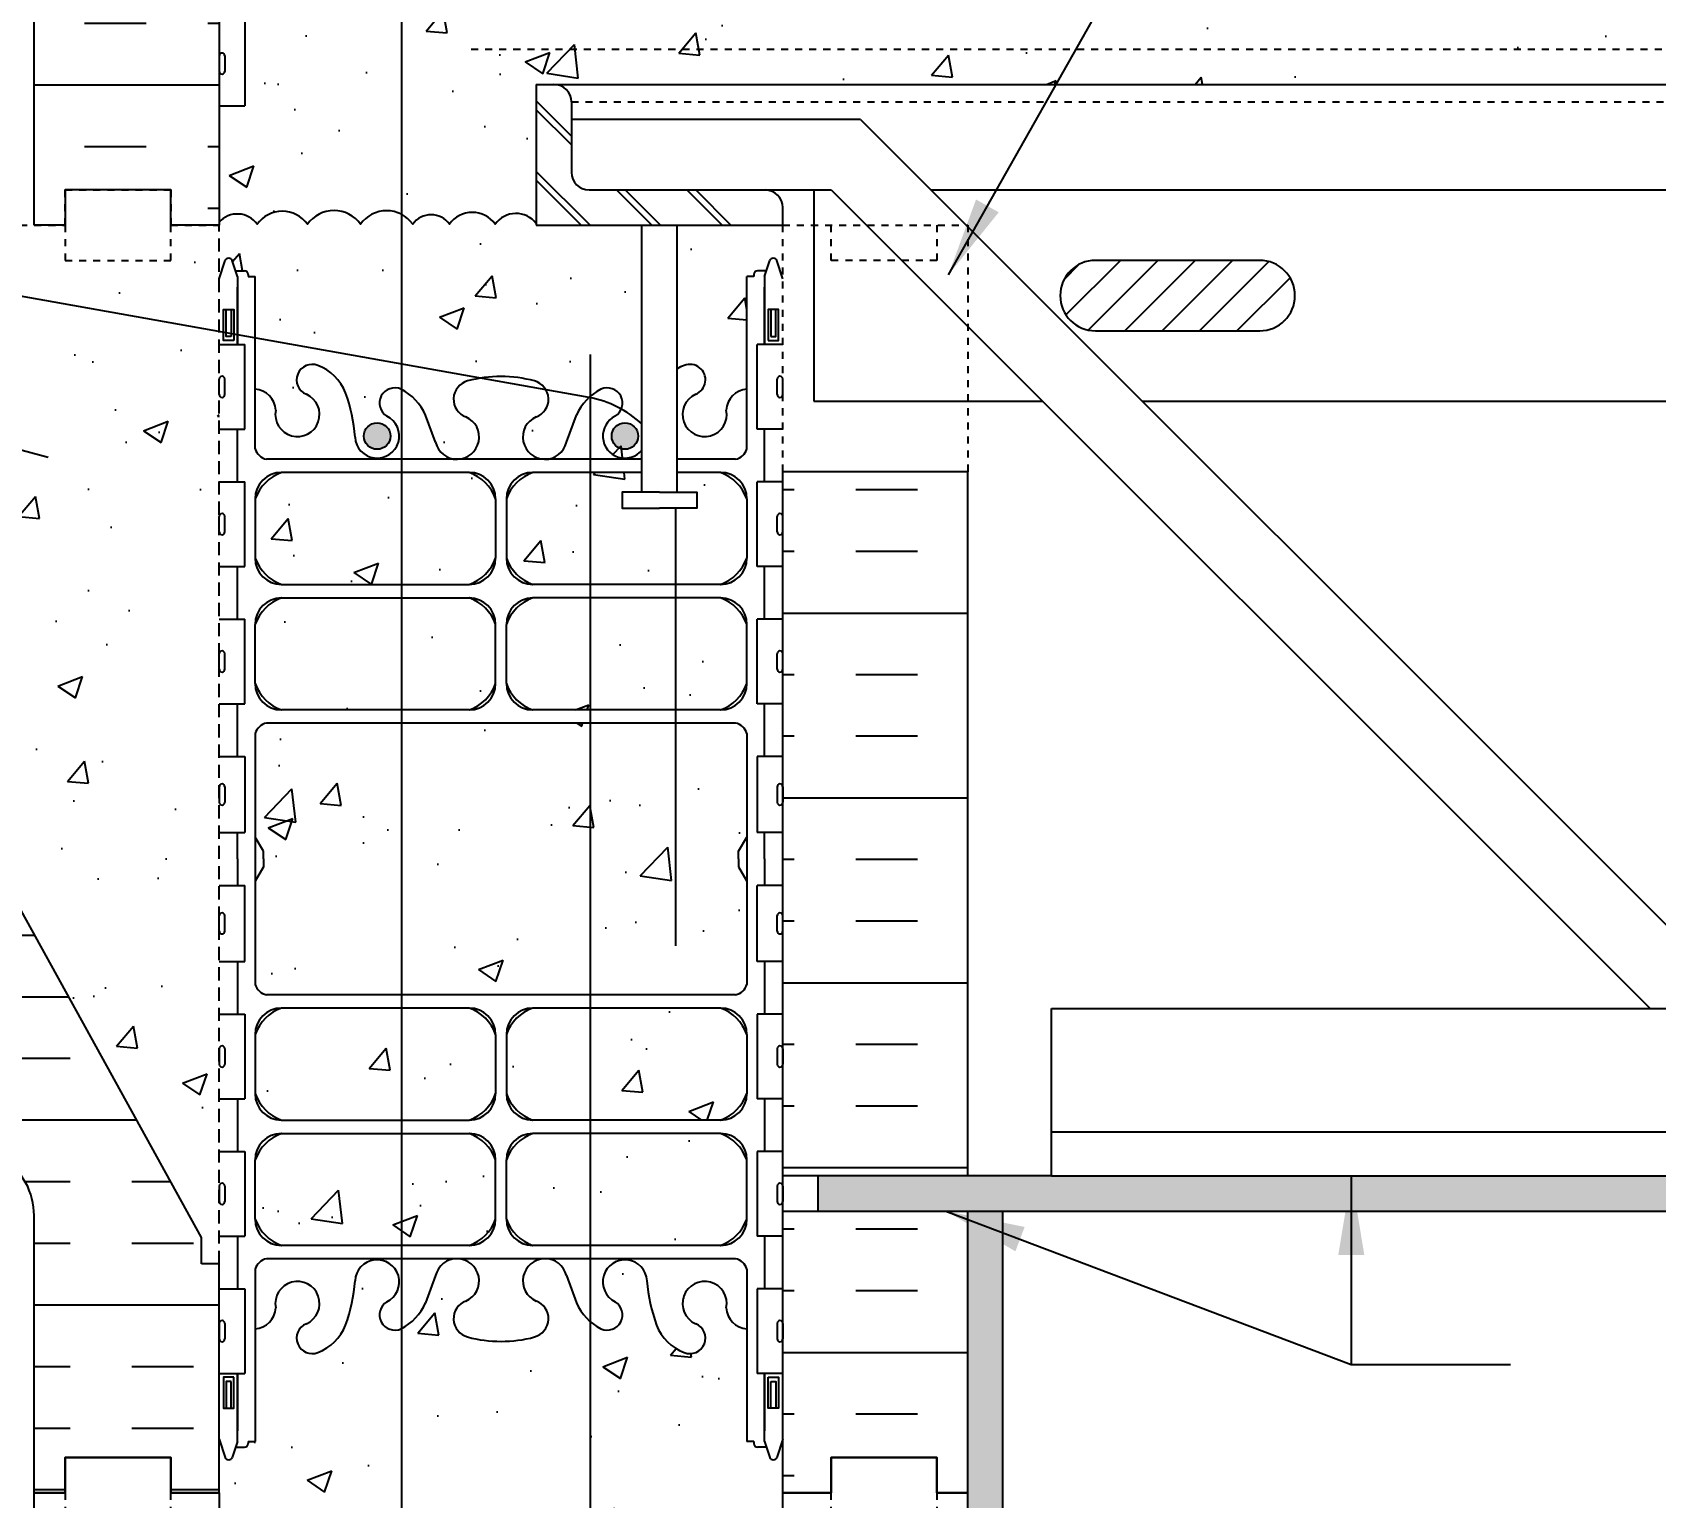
# Model space of a CAD drawing. Header units: inches. Extents: x 56 to 180, y 59 to 150.
# Drawn here: x 140.89 to 163.93, y 103.27 to 124.08 of the extents above; entities that cross this region are included whole.
import ezdxf

# ---------------------------------------------------------------- set-up
doc = ezdxf.new("R2010")
doc.units = ezdxf.units.IN
doc.header["$LTSCALE"] = 0.5
doc.header["$MEASUREMENT"] = 0
doc.linetypes.add('DASHED2', pattern=[0.375, 0.25, -0.125])
doc.linetypes.add('HIDDEN2', pattern=[0.1875, 0.125, -0.0625])
for name, color, linetype in [('HATCH', 12, 'Continuous'), ('Hidden2', 12, 'HIDDEN2'), ('line25', 2, 'Continuous'), ('LINE3', 3, 'Continuous'), ('LINE50', 5, 'Continuous'), ('LINE9', 9, 'Continuous'), ('TEXT', 4, 'Continuous'), ('Web_Edge', 9, 'Continuous')]:
    doc.layers.add(name, color=color, linetype=linetype)
doc.styles.add('DIM', font='romans.shx', dxfattribs={"width": 0.7})
doc.styles.add('ROMANS', font='romans.shx', dxfattribs={"height": 0.75})
doc.dimstyles.new('ext_12', dxfattribs={"dimscale": 12, "dimtxt": 0.09375, "dimasz": 0.09375, "dimexe": 0.09375, "dimexo": 0.0625, "dimgap": 0.0625, "dimtad": 1, "dimdec": 1, "dimzin": 3, "dimdsep": 46, "dimlunit": 4, "dimtxsty": 'DIM', "dimcen": 0.09, "dimdle": 0.09375, "dimclrt": 4, "dimadec": 0, "dimazin": 0, "dimtfac": 1, "dimtdec": 1, "dimtmove": 2, "dimatfit": 3, "dimfxl": 1, "dimfrac": 2, "dimtolj": 1, "dimtzin": 0, "dimarcsym": 0})

msp = doc.modelspace()

# ---------------------------------------------------------------- hatches: boundary and pattern name
at = {"layer": 'HATCH'}
h = msp.add_hatch(dxfattribs=at)
h.set_pattern_fill('AR-CONC', color=256, scale=0.5)
edge = h.paths.add_edge_path()
edge.add_line((151.538, 148.34), (146.413, 148.34))
edge.add_line((146.413, 148.34), (145.413, 149.34))
edge.add_line((145.413, 149.34), (145.413, 147.34))
edge.add_line((145.413, 147.34), (144.413, 148.34))
edge.add_line((144.413, 148.34), (143.538, 148.34))
edge.add_line((143.538, 148.34), (143.538, 145.568))
edge.add_arc((143.884, 145.929), 0.5, 226.2109, 246.4218)
edge.add_line((143.684, 145.47), (143.774, 145.47))
edge.add_line((143.774, 145.47), (143.774, 145.429))
edge.add_arc((143.634, 145.221), 0.25, 0, 55.9442, ccw=False)
edge.add_line((143.884, 145.221), (143.884, 145.154))
edge.add_arc((143.822, 145.154), 0.0625, -90, 0, ccw=False)
edge.add_line((143.822, 145.091), (143.774, 145.091))
edge.add_line((143.774, 145.091), (143.774, 145.021))
edge.add_line((143.774, 145.021), (143.879, 145.021))
edge.add_arc((143.757, 144.679), 0.364, 34.9775, 70.3387, ccw=False)
edge.add_arc((144.68, 145.29), 0.743, 212.7919, 253.8107)
edge.add_spline(control_points=[(144.473, 144.576), (145.91, 144.256)], knot_values=[0, 0, 1, 1], degree=1, periodic=0)
edge.add_arc((146.466, 147.187), 2.984, 259.2546, 270.0995)
edge.add_line((146.472, 144.203), (147.538, 144.187))
edge.add_line((147.538, 144.187), (148.605, 144.203))
edge.add_arc((148.61, 147.187), 2.984, 269.9005, 280.7454)
edge.add_spline(control_points=[(149.166, 144.256), (150.604, 144.576)], knot_values=[0, 0, 1, 1], degree=1, periodic=0)
edge.add_arc((150.397, 145.29), 0.743, 286.1893, 327.2081)
edge.add_arc((151.32, 144.679), 0.364, 109.6613, 145.0225, ccw=False)
edge.add_line((151.197, 145.021), (151.302, 145.021))
edge.add_line((151.302, 145.021), (151.302, 145.091))
edge.add_line((151.302, 145.091), (151.255, 145.091))
edge.add_arc((151.255, 145.154), 0.0625, 180, 270, ccw=False)
edge.add_line((151.192, 145.154), (151.192, 145.221))
edge.add_arc((151.442, 145.221), 0.25, 124.0558, 180, ccw=False)
edge.add_line((151.302, 145.429), (151.302, 145.47))
edge.add_line((151.302, 145.47), (151.392, 145.47))
edge.add_arc((151.192, 145.929), 0.5, 293.5782, 313.7891)
edge.add_line((151.538, 145.568), (151.538, 148.34))
h.paths.add_polyline_path([(151.538, 141.375, 0.088416), (151.392, 141.473), (151.302, 141.473), (151.302, 141.514, -0.249069), (151.192, 141.721), (151.192, 141.789, -0.414214), (151.255, 141.851), (151.302, 141.851), (151.302, 141.921), (151.197, 141.921, 0.085348), (150.868, 141.846, -0.669601), (150.735, 141.966, 2.087231), (150.301, 141.741, -1), (150.138, 141.333, -0.21345), (149.746, 141.722, -0.068226), (149.61, 142.35, 1.753171), (149.159, 142.053, -0.940793), (148.956, 141.67, -0.173075), (148.61, 142.037), (148.467, 142.424, 1.612474), (148.036, 142.064, -0.734872), (148.012, 141.553, -0.068475), (147.538, 141.491, -0.068475), (147.064, 141.553, -0.734872), (147.041, 142.064, 1.612474), (146.609, 142.424), (146.467, 142.037, -0.173075), (146.121, 141.67, -0.940793), (145.917, 142.053, 1.753171), (145.466, 142.35, -0.068226), (145.331, 141.722, -0.21345), (144.939, 141.333, -1), (144.775, 141.741, 2.087231), (144.341, 141.966, -0.669601), (144.209, 141.846, 0.085348), (143.879, 141.921), (143.774, 141.921), (143.774, 141.851), (143.822, 141.851, -0.414214), (143.884, 141.789), (143.884, 141.721, -0.249069), (143.774, 141.514), (143.774, 141.473), (143.684, 141.473, 0.088416), (143.538, 141.375), (143.538, 139.341), (143.538, 138.581), (143.623, 138.842, -0.6), (143.723, 138.842), (143.772, 138.692), (143.898, 138.692, -0.414214), (143.948, 138.642), (143.948, 138.612), (144.048, 138.612), (144.048, 137.011, -0.380397), (144.341, 136.716, 2.087231), (144.775, 136.94, -1), (144.939, 137.349, -0.21345), (145.331, 136.96, -0.068226), (145.466, 136.332, 1.753171), (145.917, 136.628, -0.940793), (146.121, 137.012, -0.173075), (146.467, 136.645), (146.609, 136.258, 1.612474), (147.041, 136.618, -0.734872), (147.064, 137.129, -0.068475), (147.538, 137.191, -0.068475), (148.012, 137.129, -0.734872), (148.036, 136.618, 1.612474), (148.467, 136.258), (148.61, 136.645, -0.173075), (148.956, 137.012, -0.940793), (149.159, 136.628, 1.753171), (149.61, 136.332, -0.068226), (149.746, 136.96, -0.21345), (150.138, 137.349, -1), (150.301, 136.94, 2.087231), (150.735, 136.716, -0.380392), (151.028, 137.011), (151.028, 138.612), (151.128, 138.612), (151.128, 138.642, -0.414214), (151.178, 138.692), (151.304, 138.692), (151.353, 138.842, -0.6), (151.453, 138.842), (151.538, 138.581), (151.538, 139.341)])
h.paths.add_polyline_path([(151.028, 132.122, 0.268138), (150.867, 132.27), (144.209, 132.27, 0.268156), (144.048, 132.122), (144.048, 130.653), (144.168, 130.453), (144.168, 130.341), (144.168, 130.228), (144.048, 130.028), (144.048, 128.56, 0.268156), (144.209, 128.412), (150.867, 128.412, 0.268138), (151.028, 128.56), (151.028, 130.028), (150.908, 130.228), (150.908, 130.341), (150.908, 130.453), (151.028, 130.653)])
h.paths.add_polyline_path([(147.462, 135.455, 0.225652), (147.087, 135.83), (144.423, 135.83, 0.225652), (144.048, 135.455), (144.048, 134.614, 0.225652), (144.423, 134.239), (147.087, 134.239, 0.225652), (147.462, 134.614)])
h.paths.add_polyline_path([(147.462, 133.673, 0.225652), (147.087, 134.048), (144.423, 134.048, 0.225652), (144.048, 133.673), (144.048, 132.833, 0.225652), (144.423, 132.458), (147.087, 132.458, 0.225652), (147.462, 132.833)])
h.paths.add_polyline_path([(151.028, 133.673, 0.225652), (150.653, 134.048), (147.99, 134.048, 0.225652), (147.615, 133.673), (147.615, 132.833, 0.225652), (147.99, 132.458), (150.653, 132.458, 0.225652), (151.028, 132.833)])
h.paths.add_polyline_path([(151.028, 135.455, 0.225652), (150.653, 135.83), (147.99, 135.83, 0.225652), (147.615, 135.455), (147.615, 134.614, 0.225652), (147.99, 134.239), (150.653, 134.239, 0.225652), (151.028, 134.614)])
h.paths.add_polyline_path([(147.462, 127.849, 0.225652), (147.087, 128.224), (144.423, 128.224, 0.225652), (144.048, 127.849), (144.048, 127.008, 0.225652), (144.423, 126.633), (147.087, 126.633, 0.225652), (147.462, 127.008)])
h.paths.add_polyline_path([(147.462, 126.068, 0.225652), (147.087, 126.443), (144.423, 126.443, 0.225652), (144.048, 126.068), (144.048, 125.227, 0.225652), (144.423, 124.852), (147.087, 124.852, 0.225652), (147.462, 125.227)])
h.paths.add_polyline_path([(151.028, 127.849, 0.225652), (150.653, 128.224), (147.99, 128.224, 0.225652), (147.615, 127.849), (147.615, 127.008, 0.225652), (147.99, 126.633), (150.653, 126.633, 0.225652), (151.028, 127.008)])
h.paths.add_polyline_path([(151.028, 126.068, 0.225652), (150.653, 126.443), (147.99, 126.443, 0.225652), (147.615, 126.068), (147.615, 125.227, 0.225652), (147.99, 124.852), (150.653, 124.852, 0.225652), (151.028, 125.227)])
h.paths.add_polyline_path([(149.538, 121.341), (148.038, 121.341), (148.038, 121.367, 0.506787), (147.455, 121.354, 0.520567), (146.806, 121.354, 0.520567), (146.285, 121.354, 0.520567), (145.545, 121.354, 0.520567), (144.791, 121.354, 0.520567), (144.077, 121.354, 0.486016), (143.538, 121.384), (143.538, 121.341), (143.538, 120.581), (143.617, 120.823, -0.725737), (143.723, 120.842), (143.772, 120.692), (143.898, 120.692, -0.414214), (143.948, 120.642), (143.948, 120.612), (144.048, 120.612), (144.048, 119.011, -0.380397), (144.341, 118.716, 2.087231), (144.775, 118.94, -1), (144.939, 119.349, -0.21345), (145.331, 118.96, -0.069923), (145.468, 118.316, 1.702394), (145.917, 118.628, -0.940793), (146.121, 119.012, -0.173075), (146.467, 118.645), (146.609, 118.258, 1.612474), (147.041, 118.618, -0.734872), (147.064, 119.129, -0.068475), (147.538, 119.191, -0.068475), (148.012, 119.129, -0.734872), (148.036, 118.618, 1.612474), (148.467, 118.258), (148.61, 118.645, -0.173075), (148.956, 119.012, -0.940793), (149.159, 118.628, 1.237979), (149.538, 118.147)])
h.paths.add_polyline_path([(178.538, 124.591), (151.538, 124.591), (151.538, 124.593, 0.458369), (151.221, 124.593, 0.520567), (151.092, 124.593, 0.520567), (150.387, 124.593, 0.520567), (149.812, 124.593, 0.520567), (149.205, 124.593, 0.520567), (148.93, 124.593, 0.520567), (148.525, 124.593, 0.520567), (148.023, 124.593, 0.520567), (147.659, 124.593, 0.516464), (147.29, 124.592, 0.187395), (147.156, 124.664), (147.104, 124.664, 0.185613), (146.972, 124.593, 0.520567), (146.842, 124.593, 0.520567), (146.138, 124.593, 0.520567), (145.563, 124.593, 0.520567), (144.956, 124.593, 0.520567), (144.681, 124.593, 0.520567), (144.276, 124.593, 0.520567), (143.774, 124.593, 0.31015), (143.538, 124.682), (143.538, 124.236), (143.903, 124.236), (143.903, 123.036), (143.538, 123.036), (143.538, 121.384, -0.486016), (144.077, 121.354, -0.520567), (144.791, 121.354, -0.520567), (145.545, 121.354, -0.520567), (146.285, 121.354, -0.520567), (146.806, 121.354, -0.520567), (147.455, 121.354, -0.506787), (148.038, 121.367), (148.038, 123.341), (148.288, 123.341), (178.538, 123.341)])
h.paths.add_polyline_path([(151.028, 120.612), (151.128, 120.612), (151.128, 120.642, -0.414214), (151.178, 120.692), (151.304, 120.692), (151.353, 120.842, -0.6), (151.453, 120.842), (151.538, 120.581), (151.538, 121.341), (150.038, 121.341), (150.038, 119.302, -0.040835), (150.138, 119.349, -1), (150.301, 118.94, 2.087231), (150.735, 118.716, -0.380392), (151.028, 119.011)])
h.paths.add_polyline_path([(151.028, 117.455, 0.225652), (150.653, 117.83), (150.038, 117.83), (150.038, 117.549), (150.317, 117.549), (150.317, 117.322), (150.057, 117.322), (149.788, 117.322), (149.26, 117.322), (149.26, 117.549), (149.538, 117.549), (149.538, 117.83), (147.99, 117.83, 0.225652), (147.615, 117.455), (147.615, 116.614, 0.225652), (147.99, 116.239), (150.653, 116.239, 0.225652), (151.028, 116.614)])
h.paths.add_polyline_path([(147.462, 117.455, 0.225652), (147.087, 117.83), (144.423, 117.83, 0.225652), (144.048, 117.455), (144.048, 116.614, 0.225652), (144.423, 116.239), (147.087, 116.239, 0.225652), (147.462, 116.614)])
h.paths.add_polyline_path([(147.462, 115.673, 0.225652), (147.087, 116.048), (144.423, 116.048, 0.225652), (144.048, 115.673), (144.048, 114.833, 0.225652), (144.423, 114.458), (147.087, 114.458, 0.225652), (147.462, 114.833)])
h.paths.add_polyline_path([(151.028, 115.673, 0.225652), (150.653, 116.048), (147.99, 116.048, 0.225652), (147.615, 115.673), (147.615, 114.833, 0.225652), (147.99, 114.458), (150.653, 114.458, 0.225652), (151.028, 114.833)])
h.paths.add_polyline_path([(151.028, 114.122, 0.268138), (150.867, 114.27), (144.209, 114.27, 0.268156), (144.048, 114.122), (144.048, 112.653), (144.168, 112.453), (144.168, 112.341), (144.168, 112.228), (144.048, 112.028), (144.048, 110.56, 0.268156), (144.209, 110.412), (150.867, 110.412, 0.268138), (151.028, 110.56), (151.028, 112.028), (150.908, 112.228), (150.908, 112.341), (150.908, 112.453), (151.028, 112.653)])
h.paths.add_polyline_path([(147.462, 109.849, 0.225652), (147.087, 110.224), (144.423, 110.224, 0.225652), (144.048, 109.849), (144.048, 109.008, 0.225652), (144.423, 108.633), (147.087, 108.633, 0.225652), (147.462, 109.008)])
h.paths.add_polyline_path([(151.028, 109.849, 0.225652), (150.653, 110.224), (147.99, 110.224, 0.225652), (147.615, 109.849), (147.615, 109.008, 0.225652), (147.99, 108.633), (150.653, 108.633, 0.225652), (151.028, 109.008)])
h.paths.add_polyline_path([(147.462, 107.227), (147.462, 108.068, 0.225652), (147.087, 108.443), (144.423, 108.443, 0.225652), (144.048, 108.068), (144.048, 107.227, 0.225652), (144.423, 106.852), (147.087, 106.852, 0.225652)])
h.paths.add_polyline_path([(151.028, 107.227), (151.028, 108.068, 0.225652), (150.653, 108.443), (147.99, 108.443, 0.225652), (147.615, 108.068), (147.615, 107.227, 0.225652), (147.99, 106.852), (150.653, 106.852, 0.225652)])
h.paths.add_polyline_path([(151.538, 104.1), (151.453, 103.84, -0.6), (151.353, 103.84), (151.304, 103.99), (151.178, 103.99, -0.414214), (151.128, 104.04), (151.128, 104.07), (151.028, 104.07), (151.028, 105.671, -0.380392), (150.735, 105.966, 2.087231), (150.301, 105.741, -1), (150.138, 105.333, -0.21345), (149.746, 105.722, -0.068226), (149.61, 106.35, 1.753171), (149.159, 106.053, -0.940793), (148.956, 105.67, -0.173075), (148.61, 106.037), (148.467, 106.424, 1.612474), (148.036, 106.064, -0.734872), (148.012, 105.553, -0.068475), (147.538, 105.491, -0.068475), (147.064, 105.553, -0.734872), (147.041, 106.064, 1.612474), (146.609, 106.424), (146.467, 106.037, -0.173075), (146.121, 105.67, -0.940793), (145.917, 106.053, 1.753171), (145.466, 106.35, -0.068226), (145.331, 105.722, -0.21345), (144.939, 105.333, -1), (144.775, 105.741, 2.087231), (144.341, 105.966, -0.380397), (144.048, 105.671), (144.048, 104.07), (143.948, 104.07), (143.948, 104.04, -0.414214), (143.898, 103.99), (143.772, 103.99), (143.723, 103.84, -0.6), (143.623, 103.84), (143.538, 104.1), (143.538, 103.341), (143.538, 101.306, 0.088416), (143.684, 101.209), (143.774, 101.209), (143.774, 101.167, -0.249069), (143.884, 100.96), (143.884, 100.893, -0.414214), (143.822, 100.83), (143.774, 100.83), (143.774, 100.76), (143.879, 100.76, 0.085348), (144.209, 100.836, -0.669601), (144.341, 100.716, 2.087231), (144.775, 100.94, -1), (144.939, 101.349, -0.21345), (145.331, 100.96, -0.068226), (145.466, 100.332, 1.753171), (145.917, 100.628, -0.940793), (146.121, 101.012, -0.173075), (146.467, 100.645), (146.609, 100.258, 1.612474), (147.041, 100.618, -0.734872), (147.064, 101.129, -0.068475), (147.538, 101.191, -0.068475), (148.012, 101.129, -0.734872), (148.036, 100.618, 1.612474), (148.467, 100.258), (148.61, 100.645, -0.173075), (148.956, 101.012, -0.940793), (149.159, 100.628, 1.753171), (149.61, 100.332, -0.068226), (149.746, 100.96, -0.21345), (150.138, 101.349, -1), (150.301, 100.94, 2.087231), (150.735, 100.716, -0.669601), (150.868, 100.836, 0.085348), (151.197, 100.76), (151.302, 100.76), (151.302, 100.83), (151.255, 100.83, -0.414214), (151.192, 100.893), (151.192, 100.96, -0.249069), (151.302, 101.167), (151.302, 101.209), (151.392, 101.209, 0.088416), (151.538, 101.306), (151.538, 103.341)])
h = msp.add_hatch(dxfattribs=at)
h.set_pattern_fill('AR-SAND', color=256, scale=0.25, style=0)
h.set_pattern_definition([(37.5, (157.8492, 107.5907), (-0.0157483, 0.481706), [0, -0.38, 0, -0.425, 0, -0.40625]), (7.5, (157.8492, 107.5907), (0.442444, 0.7055365), [0, -0.205, 0, -0.3425, 0, -0.13125]), (327.5, (157.5417, 107.5907), (0.7785355, 0.0014148), [0, -0.125, 0, -0.45, 0, -0.5875]), (317.5, (157.5417, 107.5907), (0.751532, 0.219419), [0, -0.0625, 0, -0.295, 0, -0.3375])])
h.paths.add_polyline_path([(178.538, 107.841), (155.351, 107.841), (152.038, 107.841), (152.038, 107.341), (178.538, 107.341)])
h.paths.add_polyline_path([(154.663, 107.341), (154.163, 107.341), (154.163, 103.341), (154.163, 94.341), (154.663, 94.341)])
h.paths.add_polyline_path([(154.663, 148.34), (154.163, 148.34), (154.163, 139.341), (154.163, 124.591), (154.663, 124.591)])
h = msp.add_hatch(dxfattribs=at)
h.set_pattern_fill('INSUL', color=256, scale=7, style=0)
h.set_pattern_definition([(0, (-2782.6233, -275.6687), (0, 2.625), []), (0, (-2782.6233, -274.7937), (0, 2.625), [0.875, -0.875]), (0, (-2782.6233, -273.9187), (0, 2.625), [0.875, -0.875])])
h.paths.add_polyline_path([(140.913, 121.341), (141.351, 121.341), (141.351, 121.841), (142.851, 121.841), (142.851, 121.341), (143.538, 121.341), (143.538, 139.341), (142.851, 139.341), (142.851, 139.841), (141.351, 139.841), (141.351, 139.341), (140.913, 139.341)])
h = msp.add_hatch(dxfattribs=at)
h.set_pattern_fill('INSUL', color=256, scale=7, style=0)
h.set_pattern_definition([(0, (-2858.9525, -319.2414), (0, 2.625), []), (0, (-2858.9525, -318.3664), (0, 2.625), [0.875, -0.875]), (0, (-2858.9525, -317.4914), (0, 2.625), [0.875, -0.875])])
h.paths.add_polyline_path([(138.113, 116.341, -0.079579), (137.113, 119.591), (137.113, 121.341), (136.413, 121.341), (136.413, 116.341, 0.131652), (137.083, 113.841), (140.821, 107.691, -0.10438), (140.913, 107.216), (140.913, 103.341), (141.351, 103.341), (141.351, 103.841), (142.851, 103.841), (142.851, 103.341), (143.538, 103.341), (143.538, 106.591), (143.288, 106.591), (143.288, 106.966)])
h = msp.add_hatch(dxfattribs=at)
h.set_pattern_fill('AR-CONC', color=256, scale=0.5)
h.paths.add_polyline_path([(143.538, 121.341), (142.851, 121.341), (142.851, 120.841), (141.351, 120.841), (141.351, 121.341), (140.913, 121.341), (138.913, 121.341), (138.913, 119.841, -1), (138.413, 119.841), (138.413, 121.341), (137.113, 121.341), (137.113, 121.34), (137.113, 119.591, 0.079579), (138.113, 116.341), (143.288, 106.966), (143.288, 106.591), (143.538, 106.591)])
h = msp.add_hatch(dxfattribs=at)
h.set_pattern_fill('ANSI31', color=256, scale=3, style=0)
h.set_pattern_definition([(45, (166.1851, 120.08747), (-0.265165, 0.265165), [])])
h.paths.add_polyline_path([(167.639, 120.841), (165.307, 120.841, 1), (165.307, 119.841), (167.639, 119.841, 1)])
h.paths.add_polyline_path([(176.97, 120.841), (174.638, 120.841, 0.413962), (174.138, 120.341), (174.853, 119.841), (176.97, 119.841, 1)])
h.paths.add_polyline_path([(158.307, 120.841), (155.975, 120.841, 1), (155.975, 119.841), (158.307, 119.841, 1)])
h = msp.add_hatch(dxfattribs=at)
h.set_pattern_fill('INSUL', color=256, scale=7, style=0)
h.set_pattern_definition([(180, (3077.6998, -293.6687), (0, 2.625), []), (180, (3077.6998, -292.7937), (0, 2.625), [0.875, -0.875]), (180, (3077.6998, -291.9187), (0, 2.625), [0.875, -0.875])])
h.paths.add_polyline_path([(154.163, 117.841), (151.538, 117.841), (151.538, 103.341), (152.226, 103.341), (152.226, 103.841), (153.726, 103.841), (153.726, 103.341), (154.163, 103.341)])
at = {"layer": 'LINE3'}
for points in [[(145.592, 118.347, 1), (145.967, 118.347, 1)], [(149.109, 118.347, 1), (149.484, 118.347, 1)]]:
    msp.add_hatch(color=256, dxfattribs=at).paths.add_polyline_path(points)

# ---------------------------------------------------------------- linework, layer by layer
at = {"layer": 'HATCH'}
for p, q in [((148.038, 123.105), (148.538, 122.605)), ((148.038, 122.98), (148.538, 122.48)), ((148.038, 122.105), (148.802, 121.341)), ((148.038, 121.98), (148.677, 121.341)), ((149.177, 121.841), (149.677, 121.341)), ((149.302, 121.841), (149.802, 121.341)), ((150.177, 121.841), (150.677, 121.341)), ((150.302, 121.841), (150.802, 121.341))]:
    msp.add_line(p, q, dxfattribs=at)
msp.add_lwpolyline([(148.038, 121.367, 0.506787), (147.455, 121.354, 0.520567), (146.806, 121.354, 0.520567), (146.285, 121.354, 0.520567), (145.545, 121.354, 0.520567), (144.791, 121.354, 0.520567), (144.077, 121.354, 0.486016), (143.538, 121.384)], format="xyb", dxfattribs=at)
at = {"layer": 'Hidden2', "linetype": 'HIDDEN2'}
for p, q in [((147.113, 123.841), (178.538, 123.841)), ((148.538, 123.091), (178.538, 123.091))]:
    msp.add_line(p, q, dxfattribs=at)
at = {"layer": 'Hidden2'}
for p, q in [((138.913, 121.341), (140.913, 121.341)), ((151.538, 117.841), (151.538, 121.341)), ((151.538, 121.341), (154.163, 121.341)), ((154.163, 121.341), (154.163, 117.841))]:
    msp.add_line(p, q, dxfattribs=at)
at = {"layer": 'Hidden2', "ltscale": 3}
msp.add_line((143.538, 106.591), (143.538, 121.341), dxfattribs=at)
at = {"layer": 'Hidden2'}
msp.add_lwpolyline([(140.913, 121.341), (141.351, 121.341), (141.351, 121.841), (142.851, 121.841), (142.851, 121.341), (143.538, 121.341)], dxfattribs=at)
at = {"layer": 'Hidden2', "linetype": 'DASHED2', "ltscale": 0.15}
msp.add_lwpolyline([(153.726, 121.341), (153.726, 121.341), (153.726, 120.841), (152.226, 120.841), (152.226, 121.341), (152.226, 121.341)], dxfattribs=at)
at = {"layer": 'line25'}
for p, q in [((143.538, 139.341), (143.538, 121.341)), ((143.903, 124.236), (143.903, 123.036)), ((148.038, 123.341), (148.038, 121.341)), ((148.038, 123.341), (148.288, 123.341)), ((143.538, 123.036), (143.903, 123.036)), ((148.538, 123.091), (148.538, 122.091)), ((148.788, 121.841), (151.288, 121.841)), ((151.538, 121.341), (151.538, 121.591)), ((148.038, 121.341), (151.538, 121.341)), ((149.538, 117.549), (149.538, 121.341)), ((150.038, 117.549), (150.038, 121.341)), ((143.538, 119.646), (143.903, 119.646)), ((143.903, 118.446), (143.903, 119.646)), ((151.538, 119.646), (151.173, 119.646)), ((151.173, 118.446), (151.173, 119.646)), ((143.538, 118.446), (143.903, 118.446)), ((151.538, 118.446), (151.173, 118.446)), ((151.538, 103.341), (151.538, 117.841)), ((151.538, 103.341), (151.538, 117.841)), ((154.163, 117.841), (151.538, 117.841)), ((143.538, 117.696), (143.903, 117.696)), ((143.903, 116.496), (143.903, 117.696)), ((151.538, 117.696), (151.173, 117.696)), ((151.173, 116.496), (151.173, 117.696)), ((143.288, 106.966), (138.113, 116.341)), ((143.538, 116.496), (143.903, 116.496)), ((151.538, 116.496), (151.173, 116.496)), ((143.538, 115.746), (143.903, 115.746)), ((143.903, 114.546), (143.903, 115.746)), ((151.538, 115.746), (151.173, 115.746)), ((151.173, 114.546), (151.173, 115.746)), ((143.538, 114.546), (143.903, 114.546)), ((151.538, 114.546), (151.173, 114.546)), ((143.538, 113.796), (143.903, 113.796)), ((143.903, 113.796), (143.903, 112.716)), ((151.538, 113.796), (151.173, 113.796)), ((151.173, 113.796), (151.173, 112.716)), ((143.538, 112.716), (143.903, 112.716)), ((151.538, 112.716), (151.173, 112.716)), ((143.538, 111.966), (143.903, 111.966)), ((143.903, 110.886), (143.903, 111.966)), ((151.538, 111.966), (151.173, 111.966)), ((151.173, 110.886), (151.173, 111.966)), ((143.538, 110.886), (143.903, 110.886)), ((151.538, 110.886), (151.173, 110.886)), ((143.538, 110.136), (143.903, 110.136)), ((143.903, 110.136), (143.903, 108.936)), ((151.538, 110.136), (151.173, 110.136)), ((151.173, 110.136), (151.173, 108.936)), ((143.538, 108.936), (143.903, 108.936)), ((151.538, 108.936), (151.173, 108.936)), ((143.538, 108.186), (143.903, 108.186)), ((143.903, 108.186), (143.903, 106.986)), ((151.538, 108.186), (151.173, 108.186)), ((151.173, 108.186), (151.173, 106.986)), ((143.288, 106.591), (143.288, 106.966)), ((143.288, 106.591), (143.288, 106.966)), ((143.538, 106.986), (143.903, 106.986)), ((151.538, 106.986), (151.173, 106.986)), ((143.538, 106.591), (143.288, 106.591)), ((143.538, 106.591), (143.288, 106.591)), ((143.538, 103.341), (143.538, 106.591)), ((143.538, 106.236), (143.903, 106.236)), ((143.903, 106.236), (143.903, 105.036)), ((151.538, 106.236), (151.173, 106.236)), ((151.173, 106.236), (151.173, 105.036)), ((143.538, 105.036), (143.903, 105.036)), ((151.538, 105.036), (151.173, 105.036)), ((143.538, 103.341), (143.538, 94.341)), ((151.538, 94.341), (151.538, 103.341))]:
    msp.add_line(p, q, dxfattribs=at)
for points in [[(149.788, 117.549), (149.26, 117.549), (149.26, 117.322), (149.788, 117.322)], [(149.788, 117.549), (150.317, 117.549), (150.317, 117.322), (150.057, 117.322)], [(150.057, 117.322), (149.788, 117.322)]]:
    msp.add_lwpolyline(points, dxfattribs=at)
for centre, start, end in [((148.288, 123.091), 0, 90), ((148.788, 122.091), 180, 270), ((151.288, 121.591), 0, 90)]:
    msp.add_arc(centre, 0.25, start, end, dxfattribs=at)
at = {"layer": 'LINE3'}
for p, q in [((146.125, 146.796), (146.125, 96.524)), ((148.79, 118.893), (139.417, 120.566)), ((148.805, 119.503), (148.805, 94.341)), ((138.68, 118.701), (141.113, 118.049)), ((150.019, 111.108), (150.019, 117.322))]:
    msp.add_line(p, q, dxfattribs=at)
for centre in [(145.78, 118.347), (149.297, 118.347)]:
    msp.add_circle(centre, 0.188, dxfattribs=at)
msp.add_arc((148.519, 117.418), 1.5, 47.1933, 79.5785, dxfattribs=at)
at = {"layer": 'LINE50'}
for p, q in [((140.913, 121.341), (140.913, 139.341)), ((154.163, 107.841), (154.163, 117.841)), ((154.163, 103.341), (154.163, 107.341)), ((140.913, 94.341), (140.913, 103.341)), ((154.163, 94.341), (154.163, 103.341))]:
    msp.add_line(p, q, dxfattribs=at)
for points in [[(143.538, 121.341), (142.851, 121.341), (142.851, 121.841), (141.351, 121.841), (141.351, 121.341), (140.913, 121.341)], [(140.913, 103.341), (141.351, 103.341), (141.351, 103.841), (142.851, 103.841), (142.851, 103.341), (143.538, 103.341)], [(143.538, 103.341), (142.851, 103.341), (142.851, 103.841), (141.351, 103.841), (141.351, 103.341), (140.913, 103.341)], [(154.163, 103.341), (153.726, 103.341), (153.726, 103.841), (152.226, 103.841), (152.226, 103.341), (151.538, 103.341)], [(151.538, 103.341), (152.226, 103.341), (152.226, 103.841), (153.726, 103.841), (153.726, 103.341), (154.163, 103.341)]]:
    msp.add_lwpolyline(points, dxfattribs=at)
msp.add_lwpolyline([(140.913, 103.341), (140.913, 107.216, 0.10438), (140.821, 107.691), (137.083, 113.841, -0.131652), (136.413, 116.341), (136.413, 121.341), (137.113, 121.341)], format="xyb", dxfattribs=at)
at = {"layer": 'LINE9'}
for p, q in [((143.538, 123.746), (143.538, 123.526)), ((143.578, 123.786), (143.578, 123.786)), ((143.618, 123.746), (143.618, 123.526)), ((143.538, 123.691), (143.538, 123.691)), ((143.538, 123.581), (143.538, 123.581)), ((143.578, 123.486), (143.578, 123.486)), ((148.288, 123.341), (178.538, 123.341)), ((152.64, 122.841), (148.538, 122.841)), ((152.64, 122.841), (165.265, 110.216)), ((151.288, 121.841), (152.226, 121.841)), ((151.976, 121.841), (151.976, 118.841)), ((151.976, 121.841), (152.226, 121.841)), ((152.226, 121.841), (163.851, 110.216)), ((153.64, 121.841), (178.538, 121.841)), ((158.307, 120.841), (155.975, 120.841)), ((155.975, 119.841), (158.307, 119.841)), ((143.538, 118.936), (143.538, 119.156)), ((143.578, 119.196), (143.578, 119.196)), ((143.618, 118.936), (143.618, 119.156)), ((151.458, 118.936), (151.458, 119.156)), ((151.498, 119.196), (151.498, 119.196)), ((151.538, 118.936), (151.538, 119.156)), ((143.538, 119.101), (143.538, 119.101)), ((143.538, 118.991), (143.538, 118.991)), ((143.578, 118.896), (143.578, 118.896)), ((151.498, 118.896), (151.498, 118.896)), ((151.538, 119.101), (151.538, 119.101)), ((151.538, 118.991), (151.538, 118.991)), ((151.976, 118.841), (155.226, 118.841)), ((156.64, 118.841), (169.576, 118.841)), ((143.538, 116.986), (143.538, 117.206)), ((143.538, 117.151), (143.538, 117.151)), ((143.538, 117.041), (143.538, 117.041)), ((143.578, 117.246), (143.578, 117.246)), ((143.618, 116.986), (143.618, 117.206)), ((151.458, 116.986), (151.458, 117.206)), ((151.498, 117.246), (151.498, 117.246)), ((151.538, 116.986), (151.538, 117.206)), ((151.538, 117.151), (151.538, 117.151)), ((151.538, 117.041), (151.538, 117.041)), ((143.578, 116.946), (143.578, 116.946)), ((151.498, 116.946), (151.498, 116.946)), ((143.538, 115.036), (143.538, 115.256)), ((143.538, 115.201), (143.538, 115.201)), ((143.578, 115.296), (143.578, 115.296)), ((143.618, 115.036), (143.618, 115.256)), ((151.458, 115.036), (151.458, 115.256)), ((151.498, 115.296), (151.498, 115.296)), ((151.538, 115.036), (151.538, 115.256)), ((151.538, 115.201), (151.538, 115.201)), ((143.538, 115.091), (143.538, 115.091)), ((143.578, 114.996), (143.578, 114.996)), ((151.498, 114.996), (151.498, 114.996)), ((151.538, 115.091), (151.538, 115.091)), ((143.538, 113.366), (143.538, 113.146)), ((143.578, 113.406), (143.578, 113.406)), ((143.618, 113.366), (143.618, 113.146)), ((151.458, 113.366), (151.458, 113.146)), ((151.498, 113.406), (151.498, 113.406)), ((151.538, 113.366), (151.538, 113.146)), ((143.538, 113.311), (143.538, 113.311)), ((143.538, 113.201), (143.538, 113.201)), ((151.538, 113.311), (151.538, 113.311)), ((151.538, 113.201), (151.538, 113.201)), ((143.578, 113.106), (143.578, 113.106)), ((151.498, 113.106), (151.498, 113.106)), ((143.538, 111.316), (143.538, 111.536)), ((143.578, 111.576), (143.578, 111.576)), ((143.618, 111.316), (143.618, 111.536)), ((151.458, 111.316), (151.458, 111.536)), ((151.498, 111.576), (151.498, 111.576)), ((151.538, 111.316), (151.538, 111.536)), ((143.538, 111.481), (143.538, 111.481)), ((143.538, 111.371), (143.538, 111.371)), ((143.578, 111.276), (143.578, 111.276)), ((151.498, 111.276), (151.498, 111.276)), ((151.538, 111.481), (151.538, 111.481)), ((151.538, 111.371), (151.538, 111.371)), ((155.351, 110.216), (178.538, 110.216)), ((155.351, 107.841), (155.351, 110.216)), ((143.578, 109.686), (143.578, 109.686)), ((151.498, 109.686), (151.498, 109.686)), ((143.538, 109.646), (143.538, 109.426)), ((143.538, 109.591), (143.538, 109.591)), ((143.538, 109.481), (143.538, 109.481)), ((143.618, 109.646), (143.618, 109.426)), ((151.458, 109.646), (151.458, 109.426)), ((151.538, 109.646), (151.538, 109.426)), ((151.538, 109.591), (151.538, 109.591)), ((151.538, 109.481), (151.538, 109.481)), ((143.578, 109.386), (143.578, 109.386)), ((151.498, 109.386), (151.498, 109.386)), ((155.351, 108.466), (178.538, 108.466)), ((155.351, 107.841), (151.538, 107.841)), ((152.038, 107.341), (152.038, 107.841)), ((155.351, 107.841), (178.538, 107.841)), ((143.538, 107.696), (143.538, 107.476)), ((143.538, 107.641), (143.538, 107.641)), ((143.618, 107.696), (143.618, 107.476)), ((151.458, 107.696), (151.458, 107.476)), ((151.538, 107.696), (151.538, 107.476)), ((151.538, 107.641), (151.538, 107.641)), ((143.538, 107.531), (143.538, 107.531)), ((143.578, 107.436), (143.578, 107.436)), ((151.498, 107.436), (151.498, 107.436)), ((151.538, 107.531), (151.538, 107.531)), ((151.538, 107.341), (178.538, 107.341)), ((154.663, 94.341), (154.663, 107.341)), ((143.538, 105.746), (143.538, 105.526)), ((143.578, 105.786), (143.578, 105.786)), ((143.618, 105.746), (143.618, 105.526)), ((151.458, 105.746), (151.458, 105.526)), ((151.498, 105.786), (151.498, 105.786)), ((151.538, 105.746), (151.538, 105.526)), ((143.538, 105.691), (143.538, 105.691)), ((143.538, 105.581), (143.538, 105.581)), ((151.538, 105.691), (151.538, 105.691)), ((151.538, 105.581), (151.538, 105.581)), ((143.578, 105.486), (143.578, 105.486)), ((151.498, 105.486), (151.498, 105.486))]:
    msp.add_line(p, q, dxfattribs=at)
at = {"layer": 'LINE9', "linetype": 'DASHED2', "ltscale": 0.15}
for points in [[(141.351, 121.341), (141.351, 121.341), (141.351, 120.841), (142.851, 120.841), (142.851, 121.341), (142.851, 121.341)], [(141.351, 103.341), (141.351, 103.341), (141.351, 102.841), (142.851, 102.841), (142.851, 103.341), (142.851, 103.341)], [(153.726, 103.341), (153.726, 103.341), (153.726, 102.841), (152.226, 102.841), (152.226, 103.341), (152.226, 103.341)]]:
    msp.add_lwpolyline(points, dxfattribs=at)
at = {"layer": 'LINE9'}
for centre, radius, start, end in [((143.578, 123.746), 0.04, 90, 180), ((143.578, 123.746), 0.04, 0, 90), ((143.578, 123.526), 0.04, 180, 270), ((143.578, 123.526), 0.04, 270, 0), ((155.975, 120.341), 0.5, 90, 270), ((158.307, 120.341), 0.5, 270, 90), ((143.578, 119.156), 0.04, 90, 180), ((143.578, 119.156), 0.04, 360, 90), ((151.498, 119.156), 0.04, 90, 180), ((151.498, 119.156), 0.04, 0, 90), ((143.578, 118.936), 0.04, 180, 270), ((143.578, 118.936), 0.04, 270, 0), ((151.498, 118.936), 0.04, 180, 270), ((151.498, 118.936), 0.04, 270, 0), ((143.578, 117.206), 0.04, 90, 180), ((143.578, 117.206), 0.04, 360, 90), ((151.498, 117.206), 0.04, 90, 180), ((151.498, 117.206), 0.04, 0, 90), ((143.578, 116.986), 0.04, 180, 270), ((143.578, 116.986), 0.04, 270, 0), ((151.498, 116.986), 0.04, 180, 270), ((151.498, 116.986), 0.04, 270, 0), ((143.578, 115.256), 0.04, 90, 180), ((143.578, 115.256), 0.04, 360, 90), ((151.498, 115.256), 0.04, 90, 180), ((151.498, 115.256), 0.04, 0, 90), ((143.578, 115.036), 0.04, 180, 270), ((143.578, 115.036), 0.04, 270, 0), ((151.498, 115.036), 0.04, 180, 270), ((151.498, 115.036), 0.04, 270, 0), ((143.578, 113.366), 0.04, 90, 180), ((143.578, 113.366), 0.04, 0, 90), ((151.498, 113.366), 0.04, 90, 180), ((151.498, 113.366), 0.04, 360, 90), ((143.578, 113.146), 0.04, 180, 270), ((143.578, 113.146), 0.04, 270, 0), ((151.498, 113.146), 0.04, 180, 270), ((151.498, 113.146), 0.04, 270, 0), ((143.578, 111.536), 0.04, 90, 180), ((143.578, 111.536), 0.04, 360, 90), ((151.498, 111.536), 0.04, 90, 180), ((151.498, 111.536), 0.04, 0, 90), ((143.578, 111.316), 0.04, 180, 270), ((143.578, 111.316), 0.04, 270, 0), ((151.498, 111.316), 0.04, 180, 270), ((151.498, 111.316), 0.04, 270, 0), ((143.578, 109.646), 0.04, 90, 180), ((143.578, 109.646), 0.04, 0, 90), ((151.498, 109.646), 0.04, 90, 180), ((151.498, 109.646), 0.04, 360, 90), ((143.578, 109.426), 0.04, 180, 270), ((143.578, 109.426), 0.04, 270, 0), ((151.498, 109.426), 0.04, 180, 270), ((151.498, 109.426), 0.04, 270, 0), ((143.578, 107.696), 0.04, 90, 180), ((143.578, 107.696), 0.04, 0, 90), ((151.498, 107.696), 0.04, 90, 180), ((151.498, 107.696), 0.04, 360, 90), ((143.578, 107.476), 0.04, 180, 270), ((143.578, 107.476), 0.04, 270, 0), ((151.498, 107.476), 0.04, 180, 270), ((151.498, 107.476), 0.04, 270, 0), ((143.578, 105.746), 0.04, 90, 180), ((143.578, 105.746), 0.04, 0, 90), ((151.498, 105.746), 0.04, 90, 180), ((151.498, 105.746), 0.04, 360, 90), ((143.578, 105.526), 0.04, 180, 270), ((143.578, 105.526), 0.04, 270, 0), ((151.498, 105.526), 0.04, 180, 270), ((151.498, 105.526), 0.04, 270, 0)]:
    msp.add_arc(centre, radius, start, end, dxfattribs=at)
at = {"layer": 'Web_Edge'}
for p, q in [((143.538, 120.581), (143.623, 120.842)), ((143.798, 120.612), (143.723, 120.842)), ((151.278, 120.612), (151.353, 120.842)), ((151.538, 120.581), (151.453, 120.842)), ((143.772, 120.692), (143.898, 120.692)), ((143.798, 120.612), (143.798, 119.646)), ((143.938, 120.642), (143.938, 120.642)), ((143.948, 120.642), (143.948, 120.642)), ((143.948, 120.642), (143.948, 120.612)), ((143.948, 120.612), (144.048, 120.612)), ((144.048, 118.165), (144.048, 120.612)), ((151.128, 120.612), (151.028, 120.612)), ((151.028, 118.165), (151.028, 120.612)), ((151.128, 120.642), (151.128, 120.642)), ((151.128, 120.642), (151.128, 120.612)), ((151.304, 120.692), (151.178, 120.692)), ((151.278, 120.612), (151.278, 119.646)), ((146.609, 118.258), (146.467, 118.645)), ((148.467, 118.258), (148.61, 118.645)), ((149.538, 118.017), (144.209, 118.017)), ((150.867, 118.017), (150.038, 118.017)), ((147.087, 117.83), (144.423, 117.83)), ((149.538, 117.83), (147.99, 117.83)), ((150.653, 117.83), (150.038, 117.83)), ((144.048, 117.455), (144.048, 116.614)), ((147.462, 117.455), (147.462, 116.614)), ((147.615, 117.456), (147.615, 116.615)), ((151.028, 117.455), (151.028, 116.614)), ((144.423, 116.239), (147.087, 116.239)), ((150.653, 116.239), (147.99, 116.239)), ((144.423, 116.048), (147.087, 116.048)), ((150.653, 116.048), (147.99, 116.048)), ((144.048, 114.833), (144.048, 115.673)), ((147.462, 114.833), (147.462, 115.673)), ((147.615, 114.832), (147.615, 115.673)), ((151.028, 114.833), (151.028, 115.673)), ((150.867, 114.27), (144.209, 114.27)), ((147.087, 114.458), (144.423, 114.458)), ((150.653, 114.458), (147.99, 114.458)), ((144.048, 114.122), (144.048, 110.56)), ((151.028, 114.122), (151.028, 110.56)), ((144.168, 112.453), (144.048, 112.653)), ((144.168, 112.453), (144.048, 112.653)), ((144.168, 112.341), (144.168, 112.453)), ((144.168, 112.341), (144.168, 112.453)), ((150.908, 112.453), (151.028, 112.653)), ((150.908, 112.453), (151.028, 112.653)), ((150.908, 112.341), (150.908, 112.453)), ((150.908, 112.341), (150.908, 112.453)), ((144.168, 112.228), (144.048, 112.028)), ((144.168, 112.228), (144.048, 112.028)), ((144.168, 112.341), (144.168, 112.228)), ((144.168, 112.341), (144.168, 112.228)), ((150.908, 112.341), (150.908, 112.228)), ((150.908, 112.341), (150.908, 112.228)), ((150.908, 112.228), (151.028, 112.028)), ((150.908, 112.228), (151.028, 112.028)), ((150.867, 110.412), (144.209, 110.412)), ((147.087, 110.224), (144.423, 110.224)), ((150.653, 110.224), (147.99, 110.224)), ((144.048, 109.849), (144.048, 109.008)), ((147.462, 109.849), (147.462, 109.008)), ((147.615, 109.85), (147.615, 109.009)), ((151.028, 109.849), (151.028, 109.008)), ((144.423, 108.633), (147.087, 108.633)), ((150.653, 108.633), (147.99, 108.633)), ((144.423, 108.443), (147.087, 108.443)), ((150.653, 108.443), (147.99, 108.443)), ((144.048, 107.227), (144.048, 108.068)), ((147.462, 107.227), (147.462, 108.068)), ((147.615, 107.226), (147.615, 108.067)), ((151.028, 107.227), (151.028, 108.068)), ((150.867, 106.664), (144.209, 106.664)), ((147.087, 106.852), (144.423, 106.852)), ((150.653, 106.852), (147.99, 106.852)), ((144.048, 106.516), (144.048, 104.07)), ((151.028, 106.516), (151.028, 104.07)), ((146.609, 106.424), (146.467, 106.037)), ((148.467, 106.424), (148.61, 106.037)), ((143.798, 104.07), (143.798, 105.036)), ((151.278, 104.07), (151.278, 105.036)), ((143.538, 104.1), (143.623, 103.84)), ((143.798, 104.07), (143.723, 103.84)), ((143.772, 103.99), (143.898, 103.99)), ((143.948, 104.07), (144.048, 104.07)), ((143.948, 104.07), (143.948, 104.04)), ((143.948, 104.04), (143.948, 104.04)), ((151.128, 104.07), (151.028, 104.07)), ((151.128, 104.07), (151.128, 104.04)), ((151.128, 104.04), (151.128, 104.04)), ((151.304, 103.99), (151.178, 103.99)), ((151.278, 104.07), (151.353, 103.84)), ((151.538, 104.1), (151.453, 103.84))]:
    msp.add_line(p, q, dxfattribs=at)
for points in [[(143.798, 119.646), (143.798, 120.462)], [(151.278, 119.646), (151.278, 120.462)], [(143.798, 117.696), (143.798, 118.446)], [(151.278, 117.696), (151.278, 118.446)], [(143.798, 115.746), (143.798, 116.496)], [(151.278, 115.746), (151.278, 116.496)], [(143.798, 113.796), (143.798, 114.546)], [(151.278, 113.796), (151.278, 114.546)], [(143.798, 112.341), (143.798, 112.716)], [(151.278, 112.341), (151.278, 112.716)], [(143.798, 112.341), (143.798, 111.966)], [(151.278, 112.341), (151.278, 111.966)], [(143.798, 110.886), (143.798, 110.136)], [(151.278, 110.886), (151.278, 110.136)], [(143.798, 108.936), (143.798, 108.186)], [(151.278, 108.936), (151.278, 108.186)], [(143.798, 106.986), (143.798, 106.236)], [(151.278, 106.986), (151.278, 106.236)], [(143.798, 105.036), (143.798, 104.22)], [(151.278, 105.036), (151.278, 104.22)]]:
    msp.add_lwpolyline(points, dxfattribs=at)
for points in [[(143.748, 119.702), (143.598, 119.702), (143.598, 120.142), (143.748, 120.142)], [(143.708, 119.762), (143.638, 119.762), (143.638, 120.142), (143.708, 120.142)], [(151.328, 119.702), (151.478, 119.702), (151.478, 120.142), (151.328, 120.142)], [(151.368, 119.762), (151.438, 119.762), (151.438, 120.142), (151.368, 120.142)], [(143.748, 104.98), (143.598, 104.98), (143.598, 104.54), (143.748, 104.54)], [(143.708, 104.92), (143.638, 104.92), (143.638, 104.54), (143.708, 104.54)], [(151.328, 104.98), (151.478, 104.98), (151.478, 104.54), (151.328, 104.54)], [(151.368, 104.92), (151.438, 104.92), (151.438, 104.54), (151.368, 104.54)]]:
    msp.add_lwpolyline(points, close=True, dxfattribs=at)
for centre, radius, start, end in [((143.673, 120.815), 0.0567, 28.0725, 151.9275), ((151.403, 120.815), 0.0567, 28.0725, 151.9275), ((143.898, 120.642), 0.05, 0, 90), ((151.178, 120.642), 0.05, 90, 180), ((144.857, 119.145), 0.22, 68.1963, 248.1963), ((144.7, 118.716), 0.677, 21.1239, 69.3197), ((150.377, 118.716), 0.677, 110.6803, 120.0338), ((150.22, 119.145), 0.22, 291.8037, 111.8037), ((147.133, 118.87), 0.268, 104.7892, 250.0338), ((147.527, 117.437), 1.754, 89.6229, 105.2918), ((147.55, 117.437), 1.754, 74.7082, 90.3771), ((147.944, 118.87), 0.268, 289.9662, 75.2108), ((144.029, 118.698), 0.313, 3.1389, 86.4456), ((144.649, 118.653), 0.314, 168.5886, 66.1916), ((143.109, 118.151), 2.365, 4.3895, 20.0015), ((146.031, 118.814), 0.217, 65.5264, 238.537), ((145.78, 118.344), 0.75, 23.6938, 62.9705), ((149.296, 118.344), 0.75, 117.0295, 156.3062), ((149.046, 118.814), 0.217, 301.463, 114.4736), ((150.428, 118.653), 0.314, 113.8084, 11.4114), ((151.048, 118.698), 0.313, 93.5554, 176.8611), ((145.78, 118.347), 0.314, 182.7357, 63.9348), ((146.914, 118.331), 0.314, 193.4146, 66.1916), ((148.162, 118.331), 0.314, 113.8084, 346.5854), ((149.297, 118.347), 0.314, 116.0652, 320.3445), ((144.257, 118.231), 0.219, 197.3882, 257.4322), ((150.82, 118.231), 0.219, 282.5678, 342.6083), ((144.63, 117.248), 0.617, 109.5682, 160.4318), ((144.423, 117.455), 0.375, 90, 180), ((146.88, 117.248), 0.617, 19.5682, 70.4318), ((147.087, 117.455), 0.375, 360, 90), ((148.196, 117.248), 0.617, 109.5682, 160.4318), ((147.99, 117.455), 0.375, 90, 180), ((150.446, 117.248), 0.617, 19.5682, 70.4318), ((150.653, 117.455), 0.375, 360, 90), ((144.63, 116.821), 0.617, 199.5682, 250.4318), ((144.423, 116.614), 0.375, 180, 270), ((146.88, 116.821), 0.617, 289.5682, 340.4318), ((147.087, 116.614), 0.375, 270, 0), ((148.196, 116.821), 0.617, 199.5682, 250.4318), ((147.99, 116.614), 0.375, 180, 270), ((150.446, 116.821), 0.617, 289.5682, 340.4318), ((150.653, 116.614), 0.375, 270, 0), ((144.63, 115.467), 0.617, 109.5682, 160.4318), ((144.423, 115.673), 0.375, 90, 180), ((146.88, 115.467), 0.617, 19.5682, 70.4318), ((147.087, 115.673), 0.375, 360, 90), ((148.196, 115.467), 0.617, 109.5682, 160.4318), ((147.99, 115.673), 0.375, 90, 180), ((150.446, 115.467), 0.617, 19.5682, 70.4318), ((150.653, 115.673), 0.375, 360, 90), ((144.63, 115.039), 0.617, 199.5682, 250.4318), ((144.423, 114.833), 0.375, 180, 270), ((146.88, 115.039), 0.617, 289.5682, 340.4318), ((147.087, 114.833), 0.375, 270, 0), ((148.196, 115.039), 0.617, 199.5682, 250.4318), ((147.99, 114.833), 0.375, 180, 270), ((150.446, 115.039), 0.617, 289.5682, 340.4318), ((150.653, 114.833), 0.375, 270, 0), ((144.257, 114.057), 0.219, 102.5678, 162.612), ((150.82, 114.057), 0.219, 17.3917, 77.4322), ((144.257, 110.625), 0.219, 197.388, 257.4322), ((150.82, 110.625), 0.219, 282.5678, 342.6083), ((144.63, 109.642), 0.617, 109.5682, 160.4318), ((144.423, 109.849), 0.375, 90, 180), ((146.88, 109.642), 0.617, 19.5682, 70.4318), ((147.087, 109.849), 0.375, 360, 90), ((148.196, 109.642), 0.617, 109.5682, 160.4318), ((147.99, 109.849), 0.375, 90, 180), ((150.446, 109.642), 0.617, 19.5682, 70.4318), ((150.653, 109.849), 0.375, 360, 90), ((144.63, 109.215), 0.617, 199.5682, 250.4318), ((144.423, 109.008), 0.375, 180, 270), ((146.88, 109.215), 0.617, 289.5682, 340.4318), ((147.087, 109.008), 0.375, 270, 0), ((148.196, 109.215), 0.617, 199.5682, 250.4318), ((147.99, 109.008), 0.375, 180, 270), ((150.446, 109.215), 0.617, 289.5682, 340.4318), ((150.653, 109.008), 0.375, 270, 0), ((144.63, 107.861), 0.617, 109.5682, 160.4318), ((144.423, 108.068), 0.375, 90, 180), ((146.88, 107.861), 0.617, 19.5682, 70.4318), ((147.087, 108.068), 0.375, 360, 90), ((148.196, 107.861), 0.617, 109.5682, 160.4318), ((147.99, 108.068), 0.375, 90, 180), ((150.446, 107.861), 0.617, 19.5682, 70.4318), ((150.653, 108.068), 0.375, 360, 90), ((144.63, 107.434), 0.617, 199.5682, 250.4318), ((144.423, 107.227), 0.375, 180, 270), ((146.88, 107.434), 0.617, 289.5682, 340.4318), ((147.087, 107.227), 0.375, 270, 0), ((148.196, 107.434), 0.617, 199.5682, 250.4318), ((147.99, 107.227), 0.375, 180, 270), ((150.446, 107.434), 0.617, 289.5682, 340.4318), ((150.653, 107.227), 0.375, 270, 0), ((144.257, 106.451), 0.219, 102.5678, 162.6118), ((146.914, 106.351), 0.314, 293.8084, 166.5854), ((148.162, 106.351), 0.314, 13.4146, 246.1916), ((150.82, 106.451), 0.219, 17.3917, 77.4322), ((145.78, 106.335), 0.314, 296.0652, 177.2643), ((149.297, 106.335), 0.314, 2.7357, 243.9348), ((144.649, 106.028), 0.314, 293.8084, 191.4114), ((143.109, 106.531), 2.365, 339.9985, 355.6105), ((151.968, 106.531), 2.365, 184.3895, 200.0015), ((150.428, 106.028), 0.314, 348.5886, 246.1916), ((146.031, 105.868), 0.217, 121.463, 294.4736), ((145.78, 106.338), 0.75, 297.0295, 336.3062), ((147.133, 105.812), 0.268, 109.9662, 255.2108), ((147.944, 105.812), 0.268, 284.7892, 70.0338), ((149.296, 106.338), 0.75, 203.6938, 242.9705), ((149.046, 105.868), 0.217, 245.5264, 58.537), ((144.029, 105.983), 0.313, 273.5544, 356.8611), ((151.048, 105.983), 0.313, 183.1389, 266.4446), ((144.857, 105.537), 0.22, 111.8037, 291.8037), ((144.7, 105.966), 0.677, 290.6803, 338.8761), ((147.527, 107.245), 1.754, 254.7082, 270.3771), ((147.55, 107.245), 1.754, 269.6229, 285.2918), ((150.377, 105.966), 0.677, 201.1239, 249.3197), ((150.22, 105.537), 0.22, 248.1963, 68.1963), ((143.898, 104.04), 0.05, 270, 0), ((151.178, 104.04), 0.05, 180, 270), ((143.673, 103.866), 0.0567, 208.0725, 331.9275), ((151.403, 103.866), 0.0567, 208.0725, 331.9275)]:
    msp.add_arc(centre, radius, start, end, dxfattribs=at)

# ---------------------------------------------------------------- texts
at = {"layer": 'TEXT', "insert": (179.287, 99.912), "char_height": 0.75, "width": 19.5775, "attachment_point": 6, "style": 'ROMANS'}
msp.add_mtext('CEILING FINISH AS PER STEEL JOIST MANUFACTURERS SPECIFICATION (NOTE: WHERE GYPSUM BOARD IS REQUIRED TO COMPLETE FIRE RATED ASSEMBLY, EPS FOAM KERF CUT TO ENABLE CEILING FINISH TO PROVIDE THERMAL BARRIER CONTACT TO CONCRETE)', dxfattribs=at)

# ---------------------------------------------------------------- leaders
at = {"layer": 'TEXT'}
for points in [[(153.888, 120.636), (159.138, 129.92), (161.696, 129.92)], [(159.607, 107.841), (159.607, 105.162), (161.762, 105.162)], [(153.853, 107.341), (159.607, 105.162), (161.866, 105.162)]]:
    msp.add_leader(points, dimstyle='ext_12', override={"dimgap": 0.0625, "dimtad": 0}, dxfattribs=at)

doc.saveas('drawing.dxf')
